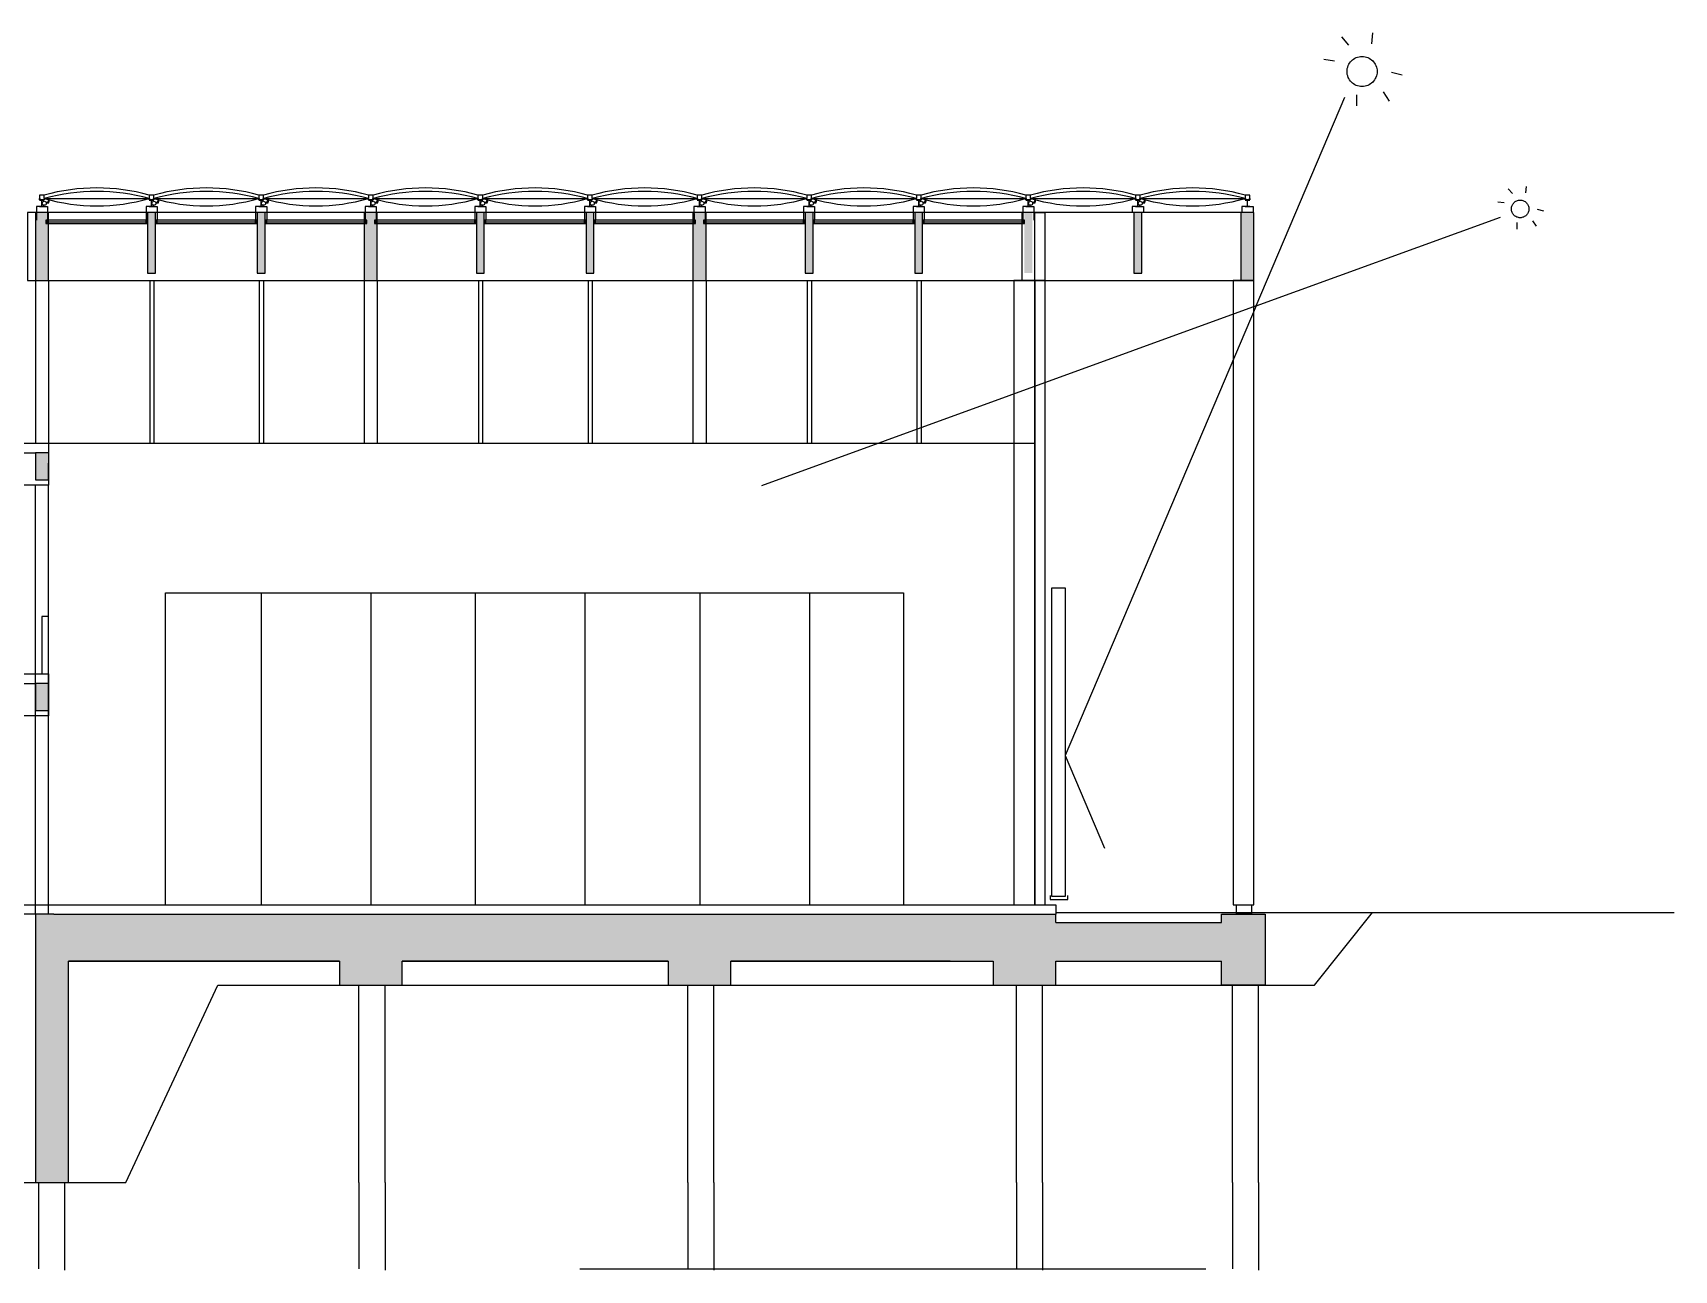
# Model space of a CAD drawing. Extents: x 126 to 1219, y 91 to 1021.
# Drawn here: x 641.5 to 693.9, y 704.2 to 743.7 of the extents above; entities that cross this region are included whole.
import ezdxf

# ---------------------------------------------------------------- set-up
doc = ezdxf.new("R2010")
doc.units = 0
doc.linetypes.add('ACAD_ISO03W100', pattern=[30, 12, -18])
for name, color, linetype in [('-_C_-_WIDOK_RZUT', 253, 'CONTINUOUS'), ('-_E_-_PRZEKR_J___MEMBRANY', 8, 'CONTINUOUS'), ('-_E_-_PRZEKR_J___STOLARKA', 151, 'CONTINUOUS'), ('-_E_-_PRZEKR_J_CIENKA', 253, 'CONTINUOUS'), ('-_E_-_PRZEKR_J_GRUBA', 7, 'CONTINUOUS'), ('-_E_-_PRZEKR_J_PALE', 8, 'CONTINUOUS'), ('-_E_-_PRZEKR_J_WIDOK', 8, 'CONTINUOUS'), ('-_I_-_HATCH', 255, 'CONTINUOUS')]:
    doc.layers.add(name, color=color, linetype=linetype)

# ---------------------------------------------------------------- blocks, each defined once
blk = doc.blocks.new('_WIETLIK_DACHOWY_01')
at = {"layer": '-_E_-_PRZEKR_J___MEMBRANY'}
blk.add_lwpolyline([(1168.658519, 2269.166696), (1170.668519, 2269.166696)], dxfattribs=at)
for centre, start, end in [((1169.663519, 2265.572221), 74.379231, 105.620769), ((1169.663519, 2272.761171), 254.379231, 285.620769)]:
    blk.add_arc(centre, 3.732328, start, end, dxfattribs=at)
at = {"layer": '-_E_-_PRZEKR_J___STOLARKA'}
for points in [[(1168.688519, 2268.69228), (1170.608519, 2268.69228), (1170.608519, 2268.75228), (1168.688519, 2268.75228)], [(1168.719792, 2268.752293), (1168.689786, 2268.75228), (1168.689786, 2268.69228), (1168.719792, 2268.692293)], [(1170.638525, 2268.752293), (1170.608519, 2268.75228), (1170.608519, 2268.69228), (1170.638525, 2268.692293)]]:
    blk.add_lwpolyline(points, close=True, dxfattribs=at)
blk.add_lwpolyline([(1168.719792, 2268.72228), (1170.608519, 2268.72228)], dxfattribs=at)
at = {"layer": '-_E_-_PRZEKR_J_GRUBA'}
for points in [[(1168.613519, 2269.018334), (1168.507251, 2269.018334), (1168.507251, 2268.752293)], [(1168.647603, 2269.161932), (1168.658519, 2269.166696), (1168.658519, 2269.142318), (1168.568519, 2269.142318), (1168.568519, 2269.166696), (1168.579187, 2269.161932)], [(1168.658519, 2269.018334), (1168.568519, 2269.018334), (1168.613519, 2269.018334), (1168.613519, 2269.138334), (1168.658519, 2269.138334), (1168.568519, 2269.138334), (1168.613519, 2269.138334)], [(1168.613519, 2269.018334), (1168.719786, 2269.018334), (1168.719835, 2268.752293)], [(1170.713519, 2269.018334), (1170.607251, 2269.018334), (1170.608519, 2268.75228)], [(1170.747603, 2269.161932), (1170.758519, 2269.166696), (1170.758519, 2269.142318), (1170.668519, 2269.142318), (1170.668519, 2269.166696), (1170.679187, 2269.161932)], [(1170.758519, 2269.018334), (1170.668519, 2269.018334), (1170.713519, 2269.018334), (1170.713519, 2269.138334), (1170.758519, 2269.138334), (1170.668519, 2269.138334), (1170.713519, 2269.138334)], [(1170.713519, 2269.018334), (1170.819786, 2269.018334), (1170.819786, 2268.752293)]]:
    blk.add_lwpolyline(points, dxfattribs=at)
at = {"layer": '-_E_-_PRZEKR_J_WIDOK'}
for points in [[(1168.658519, 2269.166696), (1168.658519, 2269.233472), (1168.568519, 2269.233472), (1168.568519, 2269.166696)], [(1168.69203, 2269.096331), (1168.731928, 2269.103758), (1168.742677, 2269.145961)], [(1168.69702, 2269.078094), (1168.747214, 2269.087439), (1168.760833, 2269.140906)], [(1170.758519, 2269.166696), (1170.758519, 2269.233472), (1170.668519, 2269.233472), (1170.668519, 2269.166696)]]:
    blk.add_lwpolyline(points, dxfattribs=at)
blk.add_circle((1168.658519, 2269.077361), 0.038508, dxfattribs=at)
blk.add_arc((1169.663519, 2265.638997), 3.732328, 74.379231, 105.620769, dxfattribs=at)
blk = doc.blocks.new('*U13')
at = {"layer": '-_I_-_HATCH'}
for points in [[(1166.388519, 2535.533981), (1166.388519, 2536.833981), (1166.638519, 2535.533981)], [(1166.638519, 2535.533981), (1166.388519, 2536.833981), (1166.638519, 2536.833981)], [(1168.538519, 2535.673981), (1168.538519, 2536.833981), (1168.688519, 2535.673981)], [(1168.688519, 2535.673981), (1168.538519, 2536.833981), (1168.688519, 2536.833981)], [(1170.638519, 2535.673981), (1170.638519, 2536.833981), (1170.788519, 2535.673981)], [(1170.788519, 2535.673981), (1170.638519, 2536.833981), (1170.788519, 2536.833981)], [(1172.688519, 2535.533981), (1172.688519, 2536.833981), (1172.938519, 2535.533981)], [(1172.938519, 2535.533981), (1172.688519, 2536.833981), (1172.938519, 2536.833981)], [(1174.838519, 2535.673981), (1174.838519, 2536.833981), (1174.988519, 2535.673981)], [(1174.988519, 2535.673981), (1174.838519, 2536.833981), (1174.988519, 2536.833981)], [(1176.938519, 2535.673981), (1176.938519, 2536.833981), (1177.088519, 2535.673981)], [(1177.088519, 2535.673981), (1176.938519, 2536.833981), (1177.088519, 2536.833981)], [(1178.988519, 2535.533981), (1178.988519, 2536.833981), (1179.238519, 2535.533981)], [(1179.238519, 2535.533981), (1178.988519, 2536.833981), (1179.238519, 2536.833981)], [(1181.138519, 2535.673981), (1181.138519, 2536.833981), (1181.288519, 2535.673981)], [(1181.288519, 2535.673981), (1181.138519, 2536.833981), (1181.288519, 2536.833981)], [(1183.238519, 2535.673981), (1183.238519, 2536.833981), (1183.388519, 2535.673981)], [(1183.388519, 2535.673981), (1183.238519, 2536.833981), (1183.388519, 2536.833981)], [(1185.338519, 2535.673981), (1185.338519, 2536.833981), (1185.488519, 2535.673981)], [(1185.488519, 2535.673981), (1185.338519, 2536.833981), (1185.488519, 2536.833981)], [(1187.438519, 2535.673981), (1187.438519, 2536.833981), (1187.588519, 2535.673981)], [(1187.588519, 2535.673981), (1187.438519, 2536.833981), (1187.588519, 2536.833981)], [(1189.488519, 2535.533981), (1189.488519, 2536.833981), (1189.738519, 2535.533981)], [(1189.738519, 2535.533981), (1189.488519, 2536.833981), (1189.738519, 2536.833981)], [(1166.388519, 2531.713981), (1166.388519, 2532.233981), (1166.638519, 2531.713981)], [(1166.638519, 2531.713981), (1166.388519, 2532.233981), (1166.638519, 2532.233981)], [(1166.388519, 2527.293981), (1166.388519, 2527.813981), (1166.638519, 2527.293981)], [(1166.638519, 2527.293981), (1166.388519, 2527.813981), (1166.638519, 2527.813981)], [(1166.388509, 2518.253981), (1166.388509, 2523.393981), (1166.388519, 2518.253981)], [(1166.388519, 2518.253981), (1166.388509, 2523.393981), (1166.388519, 2523.393981)], [(1166.388519, 2518.253981), (1166.388519, 2523.393981), (1166.638519, 2518.253981)], [(1166.638519, 2518.253981), (1166.388519, 2523.393981), (1166.638519, 2523.393981)], [(1166.638519, 2518.253981), (1166.638519, 2523.393981), (1167.023578, 2518.253981)], [(1167.023578, 2518.253981), (1166.638519, 2523.393981), (1167.023578, 2523.393981)], [(1167.023578, 2522.493981), (1167.023578, 2523.393981), (1168.538519, 2522.493981)], [(1168.538519, 2522.493981), (1167.023578, 2523.393981), (1168.538519, 2523.393981)], [(1168.538519, 2522.493981), (1168.538519, 2523.393981), (1168.688519, 2522.493981)], [(1168.688519, 2522.493981), (1168.538519, 2523.393981), (1168.688519, 2523.393981)], [(1168.688519, 2522.493981), (1168.688519, 2523.393981), (1170.638519, 2522.493981)], [(1170.638519, 2522.493981), (1168.688519, 2523.393981), (1170.638519, 2523.393981)], [(1170.638519, 2522.493981), (1170.638519, 2523.393981), (1170.788519, 2522.493981)], [(1170.788519, 2522.493981), (1170.638519, 2523.393981), (1170.788519, 2523.393981)], [(1170.788519, 2522.493981), (1170.788519, 2523.393981), (1172.213519, 2522.493981)], [(1172.213519, 2522.493981), (1170.788519, 2523.393981), (1172.213519, 2523.393981)], [(1172.213519, 2522.493981), (1172.213519, 2523.393981), (1172.688519, 2522.493981)], [(1172.688519, 2522.493981), (1172.213519, 2523.393981), (1172.688519, 2523.393981)], [(1172.688519, 2522.493981), (1172.688519, 2523.393981), (1172.938519, 2522.493981)], [(1172.938519, 2522.493981), (1172.688519, 2523.393981), (1172.938519, 2523.393981)], [(1172.938519, 2522.493981), (1172.938519, 2523.393981), (1173.413519, 2522.493981)], [(1173.413519, 2522.493981), (1172.938519, 2523.393981), (1173.413519, 2523.393981)], [(1173.413519, 2522.493981), (1173.413519, 2523.393981), (1174.838519, 2522.493981)], [(1174.838519, 2522.493981), (1173.413519, 2523.393981), (1174.838519, 2523.393981)], [(1174.838519, 2522.493981), (1174.838519, 2523.393981), (1174.988519, 2522.493981)], [(1174.988519, 2522.493981), (1174.838519, 2523.393981), (1174.988519, 2523.393981)], [(1174.988519, 2522.493981), (1174.988519, 2523.393981), (1176.938519, 2522.493981)], [(1176.938519, 2522.493981), (1174.988519, 2523.393981), (1176.938519, 2523.393981)], [(1176.938519, 2522.493981), (1176.938519, 2523.393981), (1177.088519, 2522.493981)], [(1177.088519, 2522.493981), (1176.938519, 2523.393981), (1177.088519, 2523.393981)], [(1177.088519, 2522.493981), (1177.088519, 2523.393981), (1178.513519, 2522.493981)], [(1178.513519, 2522.493981), (1177.088519, 2523.393981), (1178.513519, 2523.393981)], [(1178.513519, 2522.493981), (1178.513519, 2523.393981), (1178.988519, 2522.493981)], [(1178.988519, 2522.493981), (1178.513519, 2523.393981), (1178.988519, 2523.393981)], [(1178.988519, 2522.493981), (1178.988519, 2523.393981), (1179.238519, 2522.493981)], [(1179.238519, 2522.493981), (1178.988519, 2523.393981), (1179.238519, 2523.393981)], [(1179.238519, 2522.493981), (1179.238519, 2523.393981), (1179.713519, 2522.493981)], [(1179.713519, 2522.493981), (1179.238519, 2523.393981), (1179.713519, 2523.393981)], [(1179.713519, 2522.493981), (1179.713519, 2523.393981), (1181.138519, 2522.493981)], [(1181.138519, 2522.493981), (1179.713519, 2523.393981), (1181.138519, 2523.393981)], [(1181.138519, 2522.493981), (1181.138519, 2523.393981), (1181.288519, 2522.493981)], [(1181.288519, 2522.493981), (1181.138519, 2523.393981), (1181.288519, 2523.393981)], [(1181.288519, 2522.493981), (1181.288519, 2523.393981), (1183.238519, 2522.493981)], [(1183.238519, 2522.493981), (1181.288519, 2523.393981), (1183.238519, 2523.393981)], [(1183.238519, 2522.493981), (1183.238519, 2523.393981), (1183.388519, 2522.493981)], [(1183.388519, 2522.493981), (1183.238519, 2523.393981), (1183.388519, 2523.393981)], [(1183.388519, 2522.493981), (1183.388519, 2523.393981), (1184.738519, 2522.493981)], [(1184.738519, 2522.493981), (1183.388519, 2523.393981), (1184.738519, 2523.393981)], [(1184.738519, 2522.493981), (1184.738519, 2523.393981), (1185.338519, 2522.493981)], [(1185.338519, 2522.493981), (1184.738519, 2523.393981), (1185.338519, 2523.393981)], [(1185.338519, 2522.493981), (1185.338519, 2523.393981), (1185.488519, 2522.493981)], [(1185.488519, 2522.493981), (1185.338519, 2523.393981), (1185.488519, 2523.393981)], [(1185.488519, 2522.493981), (1185.488519, 2523.393981), (1185.938519, 2522.493981)], [(1185.938519, 2522.493981), (1185.488519, 2523.393981), (1185.938519, 2523.393981)], [(1189.113519, 2522.033981), (1189.113519, 2523.393981), (1189.488519, 2522.033981)], [(1189.488519, 2522.033981), (1189.113519, 2523.393981), (1189.488519, 2523.393981)], [(1189.488519, 2522.033981), (1189.488519, 2523.393981), (1189.738519, 2522.033981)], [(1189.738519, 2522.033981), (1189.488519, 2523.393981), (1189.738519, 2523.393981)], [(1189.738519, 2522.033981), (1189.738519, 2523.393981), (1189.953519, 2522.033981)], [(1189.953519, 2522.033981), (1189.738519, 2523.393981), (1189.953519, 2523.393981)], [(1185.938519, 2522.493981), (1185.938519, 2523.235524), (1187.438519, 2522.493981)], [(1187.438519, 2522.493981), (1185.938519, 2523.235524), (1187.438519, 2523.235524)], [(1187.438519, 2522.493981), (1187.438519, 2523.235524), (1187.588519, 2522.493981)], [(1187.588519, 2522.493981), (1187.438519, 2523.235524), (1187.588519, 2523.235524)], [(1187.588519, 2522.493981), (1187.588519, 2523.235524), (1189.113519, 2522.493981)], [(1189.113519, 2522.493981), (1187.588519, 2523.235524), (1189.113519, 2523.235524)], [(1172.213519, 2522.033981), (1172.213519, 2522.493981), (1172.688519, 2522.033981)], [(1172.688519, 2522.033981), (1172.213519, 2522.493981), (1172.688519, 2522.493981)], [(1172.688519, 2522.033981), (1172.688519, 2522.493981), (1172.938519, 2522.033981)], [(1172.938519, 2522.033981), (1172.688519, 2522.493981), (1172.938519, 2522.493981)], [(1172.938519, 2522.033981), (1172.938519, 2522.493981), (1173.413519, 2522.033981)], [(1173.413519, 2522.033981), (1172.938519, 2522.493981), (1173.413519, 2522.493981)], [(1178.513519, 2522.033981), (1178.513519, 2522.493981), (1178.988519, 2522.033981)], [(1178.988519, 2522.033981), (1178.513519, 2522.493981), (1178.988519, 2522.493981)], [(1178.988519, 2522.033981), (1178.988519, 2522.493981), (1179.238519, 2522.033981)], [(1179.238519, 2522.033981), (1178.988519, 2522.493981), (1179.238519, 2522.493981)], [(1179.238519, 2522.033981), (1179.238519, 2522.493981), (1179.713519, 2522.033981)], [(1179.713519, 2522.033981), (1179.238519, 2522.493981), (1179.713519, 2522.493981)], [(1184.738519, 2522.033981), (1184.738519, 2522.493981), (1185.338519, 2522.033981)], [(1185.338519, 2522.033981), (1184.738519, 2522.493981), (1185.338519, 2522.493981)], [(1185.338519, 2522.033981), (1185.338519, 2522.493981), (1185.488519, 2522.033981)], [(1185.488519, 2522.033981), (1185.338519, 2522.493981), (1185.488519, 2522.493981)], [(1185.488519, 2522.033981), (1185.488519, 2522.493981), (1185.938519, 2522.033981)], [(1185.938519, 2522.033981), (1185.488519, 2522.493981), (1185.938519, 2522.493981)]]:
    blk.add_solid(points, dxfattribs=at)
blk = doc.blocks.new('PRZEKR_J_HATCH_OBRYS')
at = {"layer": '-_I_-_HATCH'}
blk.add_blockref('*U13', (0, 0), dxfattribs=at)
blk = doc.blocks.new('PRZEKR_J_A')
at = {"layer": '-_E_-_PRZEKR_J___MEMBRANY'}
for points in [[(1185.458519, 2269.166696), (1187.468519, 2269.166696)], [(1187.558519, 2269.166696), (1189.568519, 2269.166696)]]:
    blk.add_lwpolyline(points, dxfattribs=at)
for centre, start, end in [((1186.463519, 2265.572221), 74.379231, 105.620769), ((1188.563519, 2265.572221), 74.379231, 105.620769), ((1186.463519, 2272.761171), 254.379231, 285.620769), ((1188.563519, 2272.761171), 254.379231, 285.620769)]:
    blk.add_arc(centre, 3.732328, start, end, dxfattribs=at)
at = {"layer": '-_E_-_PRZEKR_J___STOLARKA'}
for points in [[(1166.388519, 2268.898334), (1166.238519, 2268.898334), (1166.238519, 2267.598334), (1166.388519, 2267.598334)], [(1166.388519, 2267.598334), (1166.388519, 2264.478334)], [(1185.538519, 2267.598334), (1185.538519, 2255.638334)], [(1185.731255, 2267.598334), (1185.731255, 2255.638334)]]:
    blk.add_lwpolyline(points, dxfattribs=at)
at = {"layer": '-_E_-_PRZEKR_J_CIENKA', "linetype": 'ACAD_ISO03W100'}
for points in [[(1191.5568, 2272.105314), (1191.421601, 2272.266593)], [(1191.5568, 2272.105314), (1191.421601, 2272.266593)], [(1191.994257, 2272.133763), (1192.015777, 2272.343111)], [(1191.282899, 2271.801738), (1191.074213, 2271.828942)], [(1192.371869, 2271.591528), (1192.575687, 2271.539105)], [(1191.70556, 2271.153083), (1191.702508, 2270.942654)], [(1192.216105, 2271.213484), (1192.33065, 2271.036936)], [(1189.77882, 2267.109843), (1189.77882, 2267.109843), (1191.476429, 2271.109158)], [(1194.691154, 2269.262715), (1194.612211, 2269.356885)], [(1194.691154, 2269.262715), (1194.612211, 2269.356885)], [(1194.946583, 2269.279326), (1194.959148, 2269.401563)], [(1194.531224, 2269.085458), (1194.409373, 2269.101343)], [(1195.167069, 2268.962718), (1195.286077, 2268.932108)], [(1189.77882, 2267.109843), (1189.77882, 2267.109843), (1194.460264, 2268.813749)], [(1194.778014, 2268.706711), (1194.776232, 2268.583843)], [(1195.076119, 2268.741979), (1195.143001, 2268.638894)], [(1189.77882, 2267.109843), (1180.304421, 2263.661444)], [(1189.77882, 2267.109843), (1186.121912, 2258.494707)], [(1186.121912, 2258.494707), (1186.873712, 2256.723576)]]:
    blk.add_lwpolyline(points, dxfattribs=at)
at = {"layer": '-_E_-_PRZEKR_J_CIENKA'}
blk.add_lwpolyline([(1185.862711, 2261.709425), (1186.121912, 2261.709425), (1186.121912, 2255.793438), (1185.862711, 2255.793438)], close=True, dxfattribs=at)
blk.add_lwpolyline([(1185.830242, 2255.813045), (1185.830242, 2255.740027), (1186.17033, 2255.740027), (1186.17033, 2255.813045)], dxfattribs=at)
at = {"layer": '-_E_-_PRZEKR_J_CIENKA', "linetype": 'ACAD_ISO03W100'}
for centre, radius in [((1191.809168, 2271.602264), 0.28819), ((1194.83851, 2268.968987), 0.168273)]:
    blk.add_circle(centre, radius, dxfattribs=at)
at = {"layer": '-_E_-_PRZEKR_J_GRUBA'}
for points in [[(1185.413519, 2269.018334), (1185.307251, 2269.018334), (1185.307251, 2268.752293)], [(1185.447603, 2269.161932), (1185.458519, 2269.166696), (1185.458519, 2269.142318), (1185.368519, 2269.142318), (1185.368519, 2269.166696), (1185.379187, 2269.161932)], [(1185.458519, 2269.018334), (1185.368519, 2269.018334), (1185.413519, 2269.018334), (1185.413519, 2269.138334), (1185.458519, 2269.138334), (1185.368519, 2269.138334), (1185.413519, 2269.138334)], [(1185.413519, 2269.018334), (1185.519786, 2269.018334), (1185.519835, 2268.752293)], [(1187.513519, 2269.018334), (1187.407251, 2269.018334), (1187.407251, 2268.898334)], [(1187.513519, 2269.018334), (1187.407251, 2269.018334), (1187.407251, 2268.898334)], [(1187.547603, 2269.161932), (1187.558519, 2269.166696), (1187.558519, 2269.142318), (1187.468519, 2269.142318), (1187.468519, 2269.166696), (1187.479187, 2269.161932)], [(1187.547603, 2269.161932), (1187.558519, 2269.166696), (1187.558519, 2269.142318), (1187.468519, 2269.142318), (1187.468519, 2269.166696), (1187.479187, 2269.161932)], [(1187.558519, 2269.018334), (1187.468519, 2269.018334), (1187.513519, 2269.018334), (1187.513519, 2269.138334), (1187.558519, 2269.138334), (1187.468519, 2269.138334), (1187.513519, 2269.138334)], [(1187.558519, 2269.018334), (1187.468519, 2269.018334), (1187.513519, 2269.018334), (1187.513519, 2269.138334), (1187.558519, 2269.138334), (1187.468519, 2269.138334), (1187.513519, 2269.138334)], [(1187.513519, 2269.018334), (1187.619786, 2269.018334), (1187.619786, 2268.898334)], [(1187.513519, 2269.018334), (1187.619786, 2269.018334), (1187.619835, 2268.898334)], [(1189.613519, 2269.018334), (1189.507251, 2269.018334), (1189.507251, 2268.898334)], [(1189.647603, 2269.161932), (1189.658519, 2269.166696), (1189.658519, 2269.142318), (1189.568519, 2269.142318), (1189.568519, 2269.166696), (1189.579187, 2269.161932)], [(1189.658519, 2269.018334), (1189.568519, 2269.018334), (1189.613519, 2269.018334), (1189.613519, 2269.138334), (1189.658519, 2269.138334), (1189.568519, 2269.138334), (1189.613519, 2269.138334)], [(1189.613519, 2269.018334), (1189.719786, 2269.018334), (1189.719786, 2268.898334)], [(1158.438519, 2264.478334), (1166.638519, 2264.478334), (1166.638519, 2264.478334), (1166.638519, 2263.678334), (1158.438519, 2263.678334)], [(1166.138519, 2264.298334), (1166.388519, 2264.298334)], [(1166.638519, 2264.298334), (1166.388519, 2264.298334)], [(1166.388519, 2264.298334), (1166.388519, 2263.778334), (1166.638519, 2263.778334), (1166.638519, 2264.098334), (1166.638519, 2264.098334)], [(1166.638519, 2260.058334), (1166.638519, 2261.158334), (1166.513519, 2261.158334), (1166.513519, 2260.058334)], [(1153.688524, 2260.058334), (1166.638519, 2260.058334), (1166.638519, 2260.058334), (1166.638519, 2259.258334), (1162.433302, 2259.258334)], [(1166.138519, 2259.878334), (1166.388519, 2259.878334)], [(1166.638519, 2259.878334), (1166.388519, 2259.878334)], [(1166.388519, 2259.878334), (1166.388519, 2259.358334), (1166.638519, 2259.358334), (1166.638519, 2259.878334), (1166.638519, 2259.878334)], [(1153.688524, 2255.638334), (1185.413519, 2255.638334), (1185.538519, 2255.638334), (1185.938519, 2255.638334), (1185.938519, 2255.458334)], [(1166.738519, 2255.458334), (1158.438519, 2255.458334)], [(1166.288519, 2255.638334), (1166.738519, 2255.638334)], [(1166.388509, 2255.458334), (1166.388509, 2250.318334), (1166.788509, 2250.318334), (1167.023578, 2250.318334), (1167.023578, 2251.218334), (1167.023578, 2251.218334), (1167.023578, 2254.558334), (1167.023578, 2254.558334)], [(1166.738519, 2255.638334), (1185.413519, 2255.638334), (1185.538519, 2255.638334), (1185.638519, 2255.638334)], [(1166.738519, 2255.458334), (1185.938519, 2255.458334)], [(1185.938519, 2255.299876), (1185.938519, 2255.458334)], [(1189.113519, 2255.458334), (1189.953519, 2255.458334), (1189.953519, 2255.458334), (1189.953519, 2254.098334), (1189.953519, 2254.098334), (1189.113519, 2254.098334), (1189.113519, 2254.558334)], [(1189.113519, 2255.299876), (1189.113519, 2255.458334)], [(1185.938519, 2255.299876), (1189.113519, 2255.299876)], [(1172.213519, 2254.558334), (1167.023578, 2254.558334)], [(1167.065754, 2254.558334), (1167.065754, 2254.558334), (1167.023578, 2254.558334)], [(1167.023578, 2254.558334), (1172.213519, 2254.558334)], [(1172.213519, 2254.558334), (1172.213519, 2254.098334), (1173.413519, 2254.098334), (1173.413519, 2254.558334)], [(1178.513519, 2254.558334), (1173.413519, 2254.558334)], [(1173.413519, 2254.558334), (1178.513519, 2254.558334)], [(1178.513519, 2254.558334), (1178.513519, 2254.098334), (1179.713519, 2254.098334), (1179.713519, 2254.558334)], [(1183.917271, 2254.558334), (1179.713519, 2254.558334)], [(1179.713519, 2254.558334), (1184.738519, 2254.558334)], [(1184.738519, 2254.558334), (1184.738519, 2254.098334), (1185.938519, 2254.098334), (1185.938519, 2254.558334)], [(1185.938519, 2254.558334), (1189.113519, 2254.558334)]]:
    blk.add_lwpolyline(points, dxfattribs=at)
for points in [[(1166.388519, 2268.898334), (1166.388519, 2267.598334), (1166.638519, 2267.598334), (1166.638519, 2268.898334)], [(1168.538519, 2268.898334), (1168.538519, 2267.738334), (1168.688519, 2267.738334), (1168.688519, 2268.898334)], [(1170.638519, 2268.898334), (1170.638519, 2267.738334), (1170.788519, 2267.738334), (1170.788519, 2268.898334)], [(1172.688519, 2268.898334), (1172.688519, 2267.598334), (1172.938519, 2267.598334), (1172.938519, 2268.898334)], [(1174.838519, 2268.898334), (1174.838519, 2267.738334), (1174.988519, 2267.738334), (1174.988519, 2268.898334)], [(1176.938519, 2268.898334), (1176.938519, 2267.738334), (1177.088519, 2267.738334), (1177.088519, 2268.898334)], [(1178.988519, 2268.898334), (1178.988519, 2267.598334), (1179.238519, 2267.598334), (1179.238519, 2268.898334)], [(1181.138519, 2268.898334), (1181.138519, 2267.738334), (1181.288519, 2267.738334), (1181.288519, 2268.898334)], [(1183.238519, 2268.898334), (1183.238519, 2267.738334), (1183.388519, 2267.738334), (1183.388519, 2268.898334)], [(1185.288519, 2268.898334), (1185.288519, 2267.598334), (1185.538519, 2267.598334), (1185.538519, 2268.898334)], [(1185.731255, 2267.598334), (1185.538519, 2267.598334), (1185.538519, 2268.898334), (1185.731255, 2268.898334)], [(1187.438519, 2268.898334), (1187.438519, 2267.738334), (1187.588519, 2267.738334), (1187.588519, 2268.898334)], [(1189.488519, 2268.898334), (1189.488519, 2267.598334), (1189.738519, 2267.598334), (1189.738519, 2268.898334)]]:
    blk.add_lwpolyline(points, close=True, dxfattribs=at)
at = {"layer": '-_E_-_PRZEKR_J_PALE', "linetype": 'ACAD_ISO03W100'}
for points in [[(1172.588519, 2250.318334), (1172.588519, 2254.098334)], [(1173.088519, 2250.318334), (1173.088519, 2254.098334)], [(1178.888519, 2250.318334), (1178.888519, 2254.098334)], [(1179.388519, 2250.318334), (1179.388519, 2254.098334)], [(1185.188519, 2250.318334), (1185.188519, 2254.098334)], [(1185.688519, 2250.318334), (1185.688519, 2254.098334)], [(1189.324893, 2250.318334), (1189.324893, 2254.098334)], [(1189.824893, 2250.318334), (1189.824893, 2254.098334)], [(1166.4474, 2250.318334), (1166.4474, 2248.663277)], [(1166.9474, 2250.318334), (1166.9474, 2248.635533)], [(1172.588519, 2250.318334), (1172.588519, 2248.663277)], [(1173.088519, 2250.318334), (1173.088519, 2248.635533)], [(1178.888519, 2250.318334), (1178.888519, 2248.663277)], [(1179.388519, 2250.318334), (1179.388519, 2248.635533)], [(1185.188519, 2250.318334), (1185.188519, 2248.663277)], [(1185.688519, 2250.318334), (1185.688519, 2248.635533)], [(1189.324893, 2250.318334), (1189.324893, 2248.663277)], [(1189.824893, 2250.318334), (1189.824893, 2248.635533)]]:
    blk.add_lwpolyline(points, dxfattribs=at)
at = {"layer": '-_E_-_PRZEKR_J_WIDOK'}
for points in [[(1185.458519, 2269.166696), (1185.458519, 2269.233472), (1185.368519, 2269.233472), (1185.368519, 2269.166696)], [(1185.49203, 2269.096331), (1185.531928, 2269.103758), (1185.542677, 2269.145961)], [(1185.49702, 2269.078094), (1185.547214, 2269.087439), (1185.560833, 2269.140906)], [(1187.558519, 2269.166696), (1187.558519, 2269.233472), (1187.468519, 2269.233472), (1187.468519, 2269.166696)], [(1187.558519, 2269.166696), (1187.558519, 2269.233472), (1187.468519, 2269.233472), (1187.468519, 2269.166696)], [(1187.59203, 2269.096331), (1187.631928, 2269.103758), (1187.642677, 2269.145961)], [(1187.59702, 2269.078094), (1187.647214, 2269.087439), (1187.660833, 2269.140906)], [(1189.658519, 2269.166696), (1189.658519, 2269.233472), (1189.568519, 2269.233472), (1189.568519, 2269.166696)], [(1166.638519, 2267.598334), (1166.638519, 2264.478334)], [(1168.577896, 2267.598334), (1168.577896, 2264.478334)], [(1168.657896, 2267.598334), (1168.657896, 2264.478334)], [(1170.677896, 2267.598334), (1170.677896, 2264.478334)], [(1170.757896, 2267.598334), (1170.757896, 2264.478334)], [(1172.688519, 2267.598334), (1172.688519, 2264.478334)], [(1172.938519, 2267.598334), (1172.938519, 2264.478334)], [(1174.877896, 2267.598334), (1174.877896, 2264.478334)], [(1174.957896, 2267.598334), (1174.957896, 2264.478334)], [(1176.977896, 2267.598334), (1176.977896, 2264.478334)], [(1177.057896, 2267.598334), (1177.057896, 2264.478334)], [(1178.988519, 2267.598334), (1178.988519, 2264.478334)], [(1179.238519, 2267.598334), (1179.238519, 2264.478334)], [(1181.177896, 2267.598334), (1181.177896, 2264.478334)], [(1181.257896, 2267.598334), (1181.257896, 2264.478334)], [(1183.277896, 2267.598334), (1183.277896, 2264.478334)], [(1183.357896, 2267.598334), (1183.357896, 2264.478334)], [(1166.638519, 2264.478334), (1185.538519, 2264.478334)], [(1166.388519, 2255.458334), (1166.388519, 2263.678334)], [(1166.638519, 2255.458334), (1166.638519, 2263.678334)], [(1168.879518, 2255.638334), (1168.879518, 2261.614076), (1183.025023, 2261.614076), (1183.025023, 2255.638334)], [(1170.713519, 2261.614076), (1170.713519, 2255.638334)], [(1172.813519, 2261.614076), (1172.813519, 2255.638334)], [(1174.817271, 2261.614076), (1174.817271, 2255.638334)], [(1176.917271, 2261.614076), (1176.917271, 2255.638334)], [(1179.121227, 2261.614076), (1179.121227, 2255.638334)], [(1181.221227, 2261.614076), (1181.221227, 2255.638334)], [(1099.207647, 2255.488334), (1101.544743, 2250.318334), (1167.023578, 2250.318334), (1168.120273, 2250.318334), (1169.8844, 2254.098334), (1190.899048, 2254.098334), (1192.012086, 2255.488334), (1197.790269, 2255.488334)], [(1185.938519, 2255.638334), (1185.938519, 2255.488334), (1197.790269, 2255.488334)]]:
    blk.add_lwpolyline(points, dxfattribs=at)
for points in [[(1189.738519, 2267.598334), (1189.738519, 2267.598334), (1189.738519, 2268.898334), (1166.513519, 2268.898334), (1166.388519, 2268.898334), (1166.388519, 2267.598334), (1189.738519, 2267.598334)], [(1185.138519, 2255.638334), (1185.538519, 2255.638334), (1185.538519, 2267.598334), (1185.138519, 2267.598334)], [(1189.338519, 2255.638334), (1189.738519, 2255.638334), (1189.738519, 2267.598334), (1189.338519, 2267.598334)], [(1189.401608, 2255.638334), (1189.688808, 2255.638334), (1189.688808, 2255.458334), (1189.401608, 2255.458334)]]:
    blk.add_lwpolyline(points, close=True, dxfattribs=at)
at = {"layer": '-_E_-_PRZEKR_J_WIDOK', "linetype": 'ACAD_ISO03W100'}
blk.add_lwpolyline([(1056.817684, 2248.663277), (1196.294235, 2248.663277)], dxfattribs=at)
at = {"layer": '-_E_-_PRZEKR_J_WIDOK'}
for centre in [(1185.458519, 2269.077361), (1187.558519, 2269.077361)]:
    blk.add_circle(centre, 0.038508, dxfattribs=at)
for centre in [(1186.463519, 2265.638997), (1188.563519, 2265.638997)]:
    blk.add_arc(centre, 3.732328, 74.379231, 105.620769, dxfattribs=at)
for p in [(-2.1, 0), (0, 0), (2.1, 0), (4.2, 0), (6.3, 0), (8.4, 0), (10.5, 0), (12.600001, 0), (14.7, 0)]:
    blk.add_blockref('_WIETLIK_DACHOWY_01', p, dxfattribs=at)
at = {"layer": '-_I_-_HATCH'}
blk.add_blockref('PRZEKR_J_HATCH_OBRYS', (0, -267.935648), dxfattribs=at)

msp = doc.modelspace()

# ---------------------------------------------------------------- block references
at = {"layer": '-_C_-_WIDOK_RZUT', "xscale": 1.666665, "yscale": 1.666665, "zscale": 1.666665}
msp.add_blockref('PRZEKR_J_A', (-1302.394409, -3043.541998), dxfattribs=at)

doc.saveas('drawing.dxf')
